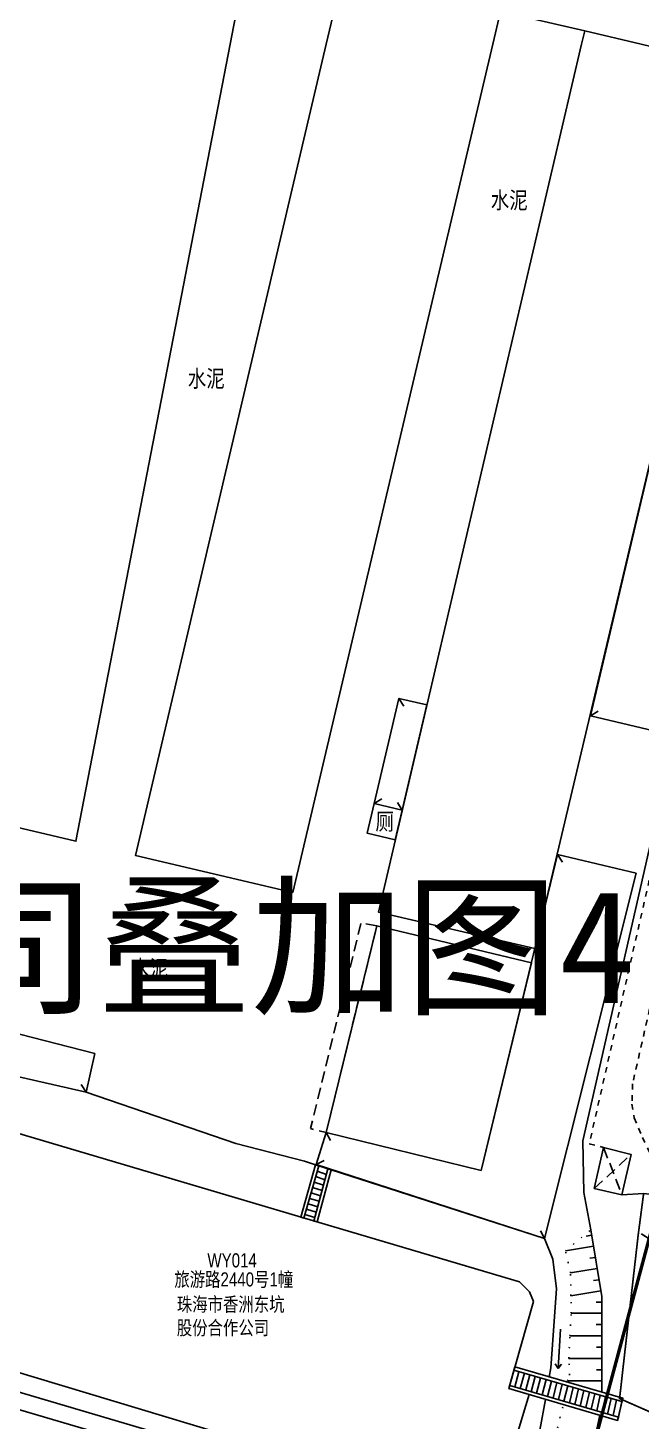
# Model space of a CAD drawing. Extents: x 396500 to 398250, y 1005980 to 1008200.
# Drawn here: x 397168.1 to 397222.4, y 1006477.9 to 1006601.5 of the extents above; entities that cross this region are included whole.
import ezdxf
from ezdxf.enums import TextEntityAlignment as Align

# ---------------------------------------------------------------- set-up
doc = ezdxf.new("R2010")
doc.units = 0
doc.header["$LTSCALE"] = 0.5
for name, pattern in [('X4', [1.6, 0, -1.6]), ('X5', [3, 2, -1]), ('X6', [2, 1, -1])]:
    doc.linetypes.add(name, pattern=pattern)
doc.layers.get('0').update_dxf_attribs({"linetype": 'CONTINUOUS'})
doc.layers.add('ASSIST', color=7, linetype='CONTINUOUS', plot=False)
for name, color, linetype in [('DLDW', 11, 'CONTINUOUS'), ('DLSS', 4, 'CONTINUOUS'), ('DMTZ', 3, 'CONTINUOUS'), ('JMD', 6, 'CONTINUOUS'), ('SXSS', 5, 'CONTINUOUS'), ('ZBTZ', 3, 'CONTINUOUS'), ('权属人', 160, 'CONTINUOUS'), ('用地红线', 1, 'CONTINUOUS'), ('编号', 90, 'CONTINUOUS'), ('门牌号', 1, 'CONTINUOUS')]:
    doc.layers.add(name, color=color, linetype=linetype)
doc.layers.add('绘图层', color=6, linetype='CONTINUOUS', lineweight=5)
doc.styles.add('粗等线体', font='simhei.ttf')
doc.styles.add('细等线体', font='长等线体_0.TTF', dxfattribs={"width": 0.8})
doc.linetypes.add('10422', pattern='A,2,[150,AAA.SHX,S=1,R=0,X=0,Y=1],2,[177,AAA.SHX,S=1,R=0,X=0,Y=0.8],1e-09', length=4)
doc.linetypes.add('1161', pattern='A,0,[149,AAA.SHX,S=0.15,R=0,X=0,Y=0],-1.6', length=1.6)
doc.linetypes.add('443', pattern='A,5,[169,AAA.SHX,S=0.83,R=0,X=0,Y=0],5', length=10)

# ---------------------------------------------------------------- blocks, each defined once
blk = doc.blocks.new('gc086')
for p, q in [((0, 0), (7, 0)), ((7, 0), (6.18, 0.57)), ((7, 0), (6.18, -0.57))]:
    blk.add_line(p, q)

msp = doc.modelspace()

# ---------------------------------------------------------------- linework, layer by layer
at = {"layer": 'ASSIST', "linetype": 'Continuous', "flags": 128}
for points in [[(397192.24, 1006496), (397193.56, 1006500.64), (397194.94, 1006500.21), (397193.69, 1006495.58)], [(397211.21, 1006482.72), (397220.79, 1006479.95), (397220.32, 1006477.98), (397210.67, 1006480.81)]]:
    msp.add_lwpolyline(points, close=True, dxfattribs=at)
at = {"layer": 'ASSIST', "linetype": 'X4'}
for points in [[(397215.89, 1006481.48), (397216.06, 1006482), (397216, 1006483.48), (397216.1, 1006485.48), (397216.21, 1006487.48), (397216.19, 1006489.04), (397216.16, 1006491.06), (397215.7, 1006493.02), (397217.96, 1006494.88)], [(397235.08, 1006462.53), (397233.4, 1006462.15), (397229.68, 1006463.99), (397222.95, 1006465.69), (397215.32, 1006467.79), (397214.07, 1006472.99), (397214.99, 1006477.32), (397215.48, 1006479.24)]]:
    msp.add_lwpolyline(points, dxfattribs=at)
at = {"layer": 'DLDW', "linetype": 'Continuous', "flags": 128}
msp.add_lwpolyline([(397200.62, 1006529.47), (397201.23, 1006532.09), (397198.75, 1006532.67), (397198.12, 1006530.05)], close=True, dxfattribs=at)
at = {"layer": 'DLSS', "linetype": 'X6'}
for points in [[(397229.34, 1006553.19), (397217.81, 1006502.5), (397219.08, 1006502.18)], [(397231.82, 1006552.5), (397221.65, 1006507.83), (397221.59, 1006506.03), (397221.8, 1006504.81), (397222.53, 1006503.06), (397223.54, 1006500.94), (397225.3, 1006497.95)]]:
    msp.add_lwpolyline(points, dxfattribs=at)
at = {"layer": 'DMTZ', "linetype": 'Continuous'}
for p, q in [((397218.2, 1006493.42), (397215.7, 1006493.02)), ((397218.04, 1006494.41), (397217.55, 1006494.33)), ((397218.36, 1006492.44), (397217.87, 1006492.36)), ((397218.52, 1006491.45), (397216.16, 1006491.06)), ((397218.68, 1006490.46), (397218.19, 1006490.38)), ((397218.84, 1006489.48), (397216.19, 1006489.04)), ((397218.93, 1006488.48), (397218.43, 1006488.48)), ((397218.93, 1006487.48), (397216.21, 1006487.48)), ((397218.93, 1006486.48), (397218.43, 1006486.48)), ((397218.93, 1006485.48), (397216.1, 1006485.48)), ((397218.94, 1006484.48), (397218.44, 1006484.48)), ((397218.94, 1006483.48), (397216, 1006483.48)), ((397218.94, 1006482.48), (397218.44, 1006482.48)), ((397218.94, 1006481.48), (397215.89, 1006481.48))]:
    msp.add_line(p, q, dxfattribs=at)
at = {"layer": 'DMTZ', "linetype": '10422'}
for points in [[(397217.96, 1006494.88), (397217.34, 1006498.2), (397217.24, 1006502.77), (397228.75, 1006553.39)], [(397193.56, 1006500.65), (397192.57, 1006500.96), (397186.49, 1006502.53), (397173.23, 1006507.09), (397155.29, 1006511.17)], [(397213.86, 1006494.1), (397194.94, 1006500.21)], [(397213.86, 1006494.1), (397214.59, 1006492.27), (397214.92, 1006489.65), (397214.41, 1006482.65), (397214.26, 1006481.83)], [(397213.92, 1006479.85), (397213.44, 1006477.13), (397212.96, 1006473.08), (397212.96, 1006471.35), (397213.58, 1006469.42), (397215.38, 1006467.16), (397216.31, 1006466.46)]]:
    msp.add_lwpolyline(points, dxfattribs=at)
at = {"layer": 'DMTZ', "linetype": 'Continuous'}
for points in [[(397218.94, 1006480.48), (397218.93, 1006488.96), (397217.96, 1006494.88)], [(397235.08, 1006462.53), (397230.15, 1006466.94), (397224.6, 1006468.66), (397218.3, 1006470.88), (397217.68, 1006472.45), (397217.85, 1006474.31), (397218.74, 1006478.44)]]:
    msp.add_lwpolyline(points, dxfattribs=at)
at = {"layer": 'JMD', "linetype": 'Continuous'}
for p, q in [((397200.95, 1006541.99), (397201.37, 1006541.31)), ((397217.91, 1006540.44), (397218.59, 1006540.86)), ((397198.75, 1006532.67), (397199.43, 1006533.09)), ((397201.23, 1006532.09), (397200.81, 1006532.77)), ((397215.01, 1006528.16), (397215.43, 1006527.47)), ((397173.22, 1006507.09), (397172.79, 1006507.76)), ((397194.5, 1006503.51), (397194.89, 1006502.81)), ((397193.61, 1006500.67), (397194.32, 1006501.04)), ((397193.56, 1006500.64), (397193.85, 1006500.56)), ((397193.58, 1006499.6), (397194.39, 1006499.32)), ((397193.71, 1006500.08), (397194.52, 1006499.8)), ((397193.85, 1006500.56), (397194.65, 1006500.28)), ((397194.94, 1006500.21), (397194.65, 1006500.28)), ((397193.3, 1006498.64), (397194.13, 1006498.37)), ((397193.44, 1006499.12), (397194.26, 1006498.85)), ((397192.89, 1006497.19), (397193.75, 1006496.93)), ((397193.03, 1006497.67), (397193.88, 1006497.41)), ((397193.17, 1006498.15), (397194, 1006497.89)), ((397192.24, 1006496), (397192.53, 1006495.92)), ((397192.62, 1006496.23), (397193.49, 1006495.97)), ((397192.76, 1006496.71), (397193.62, 1006496.45)), ((397193.69, 1006495.58), (397193.4, 1006495.66)), ((397213.86, 1006494.1), (397213.48, 1006494.8)), ((397211.21, 1006482.72), (397211.13, 1006482.43)), ((397211.58, 1006482.3), (397211.21, 1006480.96)), ((397210.67, 1006480.81), (397210.76, 1006481.09)), ((397212.06, 1006482.16), (397211.7, 1006480.82)), ((397212.54, 1006482.02), (397212.18, 1006480.68)), ((397213.02, 1006481.88), (397212.66, 1006480.53)), ((397213.5, 1006481.74), (397213.15, 1006480.39)), ((397213.98, 1006481.6), (397213.63, 1006480.25)), ((397214.46, 1006481.47), (397214.11, 1006480.11)), ((397214.94, 1006481.33), (397214.6, 1006479.97)), ((397215.42, 1006481.19), (397215.08, 1006479.83)), ((397215.9, 1006481.05), (397215.57, 1006479.68)), ((397216.38, 1006480.91), (397216.05, 1006479.54)), ((397216.86, 1006480.77), (397216.53, 1006479.4)), ((397217.34, 1006480.63), (397217.02, 1006479.26)), ((397217.82, 1006480.49), (397217.5, 1006479.12)), ((397218.3, 1006480.35), (397217.98, 1006478.97)), ((397218.78, 1006480.22), (397218.47, 1006478.83)), ((397219.26, 1006480.08), (397218.95, 1006478.69)), ((397219.74, 1006479.94), (397219.43, 1006478.55)), ((397220.23, 1006479.8), (397219.92, 1006478.41)), ((397220.79, 1006479.95), (397220.71, 1006479.66)), ((397220.71, 1006479.66), (397220.4, 1006478.26)), ((397220.32, 1006477.98), (397220.4, 1006478.26))]:
    msp.add_line(p, q, dxfattribs=at)
at = {"layer": 'JMD', "linetype": 'Continuous', "flags": 128}
for points in [[(397185.98, 1006600), (397187.62, 1006608.47), (397171.86, 1006612.18), (397172.94, 1006617.74), (397236.56, 1006602.46), (397242.51, 1006627.35), (397220.83, 1006632.55), (397218.13, 1006621.32), (397211.28, 1006622.95), (397213.51, 1006632.25), (397177.68, 1006640.84), (397175.45, 1006631.46), (397160.83, 1006634.93), (397160.24, 1006632.47), (397155.78, 1006633.13), (397154.18, 1006600)], [(397235.97, 1006600), (397236.56, 1006602.46), (397211.36, 1006608.51), (397209.96, 1006602.91), (397217.41, 1006601.2), (397222.41, 1006600)], [(397154.18, 1006600), (397152.77, 1006570.85), (397159.38, 1006569.09), (397163.28, 1006568.33), (397156.39, 1006533.09), (397172.32, 1006529.33), (397185.98, 1006600)], [(397192.24, 1006496), (397193.56, 1006500.64)], [(397192.53, 1006495.92), (397193.85, 1006500.56)], [(397194.65, 1006500.28), (397193.4, 1006495.66)], [(397194.94, 1006500.21), (397193.69, 1006495.58)], [(397211.13, 1006482.43), (397220.71, 1006479.66)], [(397211.21, 1006482.72), (397220.79, 1006479.95)], [(397220.4, 1006478.26), (397210.76, 1006481.09)], [(397220.32, 1006477.98), (397210.67, 1006480.81)]]:
    msp.add_lwpolyline(points, dxfattribs=at)
at = {"layer": 'JMD', "linetype": 'Continuous'}
for points in [[(397194.5, 1006600), (397195.99, 1006606.35), (397209.96, 1006602.91), (397209.27, 1006600)], [(397217.13, 1006600), (397217.41, 1006601.2), (397222.41, 1006600)], [(397209.27, 1006600), (397191.53, 1006524.8), (397177.61, 1006528.06), (397194.5, 1006600)], [(397222.41, 1006600), (397231.46, 1006597.82), (397212.99, 1006519.81), (397199.12, 1006523.05), (397217.13, 1006600)]]:
    msp.add_lwpolyline(points, dxfattribs=at)
at = {"layer": 'JMD', "linetype": 'Continuous', "flags": 128}
for points in [[(397239.03, 1006596.01), (397231.46, 1006597.82), (397217.91, 1006540.44), (397224.67, 1006538.85)], [(397203.41, 1006541.42), (397200.95, 1006541.99), (397198.75, 1006532.67), (397201.23, 1006532.09)], [(397221.97, 1006526.51), (397215.01, 1006528.16), (397208.22, 1006500.15), (397194.5, 1006503.51), (397193.61, 1006500.67), (397213.86, 1006494.1)], [(397212.68, 1006518.55), (397198.98, 1006521.82), (397194.5, 1006503.51), (397208.22, 1006500.15)], [(397173.99, 1006510.52), (397156.25, 1006515.08), (397155.29, 1006511.17), (397173.22, 1006507.09)]]:
    msp.add_lwpolyline(points, close=True, dxfattribs=at)
at = {"layer": 'JMD', "linetype": 'X5', "flags": 128}
msp.add_lwpolyline([(397198.98, 1006521.82), (397197.58, 1006522.1), (397193.11, 1006503.85), (397194.5, 1006503.51)], close=True, dxfattribs=at)
at = {"layer": 'JMD', "linetype": 'Continuous'}
msp.add_lwpolyline([(397153.26, 1006488.09), (397156.18, 1006497.22), (397157.7, 1006496.79), (397159.49, 1006502.83), (397160.54, 1006504.43), (397162.25, 1006504.89), (397211.62, 1006490.27), (397212.52, 1006489.39), (397212.86, 1006488.53), (397210.67, 1006480.8), (397212.49, 1006480.27), (397209.93, 1006471.8), (397208.93, 1006470.39), (397208.28, 1006470.06), (397207.64, 1006470.05), (397155.06, 1006485.89), (397154.22, 1006486.25), (397153.79, 1006486.65), (397153.33, 1006487.3)], close=True, dxfattribs=at)
at = {"layer": 'JMD', "color": 6, "linetype": '443', "const_width": 0.15, "flags": 128}
for points in [[(397222.63, 1006498.1), (397222.15, 1006494.44), (397220.87, 1006483.21), (397220.5, 1006479.92), (397228.87, 1006476.24)], [(397234.98, 1006486.56), (397222.42, 1006494.53)]]:
    msp.add_lwpolyline(points, dxfattribs=at)
at = {"layer": 'SXSS', "linetype": 'X5'}
for p, q in [((397219.08, 1006502.18), (397220.71, 1006497.98)), ((397218.26, 1006498.53), (397221.52, 1006501.57))]:
    msp.add_line(p, q, dxfattribs=at)
at = {"layer": 'SXSS', "linetype": 'Continuous', "flags": 128}
msp.add_lwpolyline([(397218.26, 1006498.53), (397219.08, 1006502.18), (397221.52, 1006501.57), (397220.71, 1006497.98)], close=True, dxfattribs=at)
at = {"layer": 'ZBTZ', "linetype": '1161', "flags": 128}
msp.add_lwpolyline([(397225.3, 1006497.95), (397222.88, 1006498.07), (397222.63, 1006498.1), (397220.71, 1006497.98)], dxfattribs=at)
msp.add_lwpolyline([(397165.71, 1006480.95), (397190.59, 1006473.61, -0.788781), (397190.43, 1006472.12), (397165.4, 1006479.48, -0.723721)], format="xyb", close=True, dxfattribs=at)
at = {"layer": '用地红线', "linetype": 'Continuous', "const_width": 0.3, "flags": 128}
msp.add_lwpolyline([(396896.97, 1006409.31, -0.090189), (397228.69, 1007024.03), (397387.8, 1007222.91), (397401.3, 1007212.11), (397426.33, 1007243.38), (397412.82, 1007254.19), (397549.49, 1007427.16), (397597.06, 1007408.49), (397590.11, 1007392.96), (397593.63, 1007391.18), (397580.3, 1007365.5), (397677.78, 1007288.14), (397658.98, 1007180.18), (397680.1, 1007163.58), (397691.21, 1007135.06, -0.057003), (397648.05, 1007084.95), (397357.5, 1006816.5, 0.141668), (397271.32, 1006673.86), (397185.66, 1006354.4)], format="xyb", dxfattribs=at)

# ---------------------------------------------------------------- block references
at = {"layer": 'SXSS', "linetype": 'Continuous', "xscale": 0.5, "yscale": 0.5, "zscale": 0.5, "rotation": 266.3792957764238}
msp.add_blockref('gc086', (397215.27, 1006486.07), dxfattribs=at)

# ---------------------------------------------------------------- texts
at = {"layer": 'DLDW', "linetype": 'Continuous', "style": '细等线体', "width": 0.8}
msp.add_text('厕', height=1.5, dxfattribs=at).set_placement((397199.68, 1006531.07), align=Align.MIDDLE)
at = {"layer": 'DLSS', "linetype": 'Continuous', "style": '细等线体', "width": 0.8}
for p in [(397210.72, 1006586.2, -27.35), (397183.87, 1006570.38, -27.35), (397178.85, 1006518.06)]:
    msp.add_text('水泥', height=1.5, dxfattribs=at).set_placement(p, align=Align.MIDDLE)
at = {"layer": '权属人', "linetype": 'Continuous', "insert": (397181.26, 1006488.9), "char_height": 1.25, "attachment_point": 1, "style": '细等线体'}
msp.add_mtext_dynamic_manual_height_columns('珠海市香洲东坑股份合作公司', width=2.4705, gutter_width=1, heights=[0], dxfattribs=at).dxf.set("width", 9.9795)
at = {"layer": '绘图层', "color": 1, "linetype": 'Continuous', "style": '粗等线体'}
msp.add_text('珠海市香洲东坑股份合作公司叠加图4', height=10, dxfattribs=at).set_placement((397109.4, 1006520.2), align=Align.MIDDLE)
at = {"layer": '编号', "linetype": 'Continuous', "insert": (397183.97, 1006492.8), "char_height": 1.25, "attachment_point": 1, "style": '细等线体'}
msp.add_mtext_dynamic_manual_height_columns('WY014', width=0.9323, gutter_width=1, heights=[0], dxfattribs=at)
at = {"layer": '门牌号', "linetype": 'Continuous', "insert": (397181.04, 1006491.11), "char_height": 1.25, "attachment_point": 1, "style": '细等线体'}
msp.add_mtext_dynamic_manual_height_columns('\\pt1.8;旅游路2440号1幢', width=9.8721, gutter_width=1, heights=[0.632], dxfattribs=at).dxf.set("width", 11.4789)

doc.saveas('drawing.dxf')
